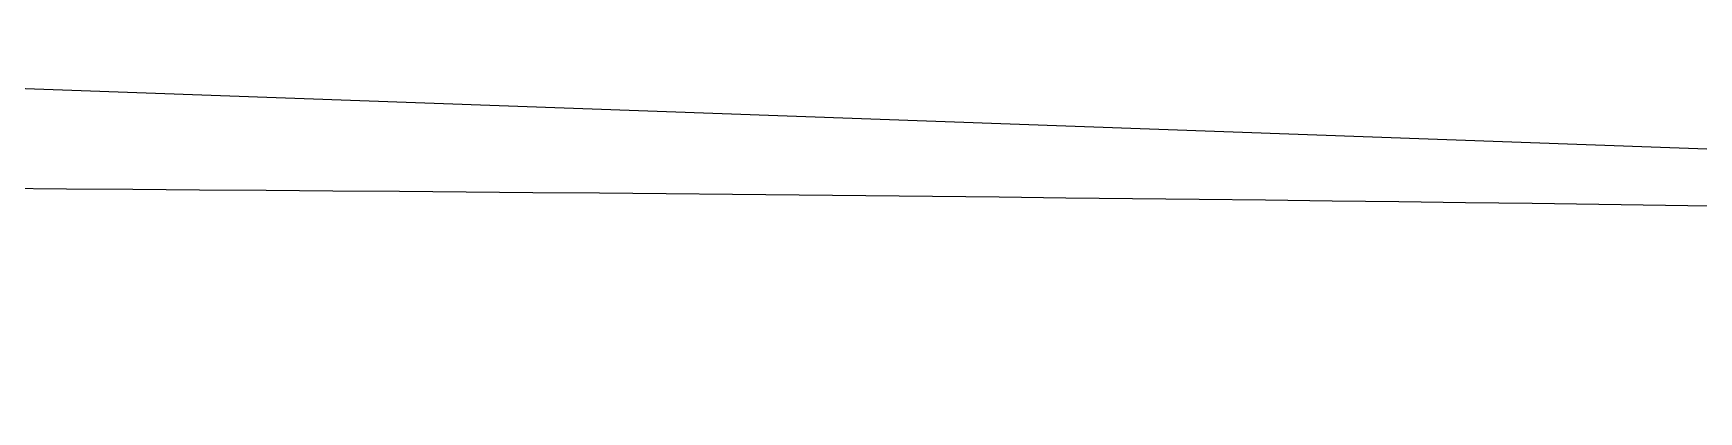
# Model space of a CAD drawing. Extents: x -6 to 1000, y -17 to 19.
# Drawn here: x 118.1 to 243.7, y -9.3 to 19.2 of the extents above; entities that cross this region are included whole.
import ezdxf

# ---------------------------------------------------------------- set-up
doc = ezdxf.new("R2010")
doc.units = 0
doc.header["$MEASUREMENT"] = 0
doc.layers.add('SLICE', color=7, linetype='CONTINUOUS')

msp = doc.modelspace()

# ---------------------------------------------------------------- linework, layer by layer
at = {"layer": 'SLICE'}
for p, q in [((798.75441, -9.32574), (0.0016, 19.24905)), ((115.57707, 7.54321), (120.60208, 7.50971)), ((120.60208, 7.50971), (125.62709, 7.47476)), ((125.62709, 7.47476), (130.65208, 7.43839)), ((130.65208, 7.43839), (135.67706, 7.40059)), ((135.67706, 7.40059), (140.70204, 7.36135)), ((140.70204, 7.36135), (145.727, 7.32067)), ((145.727, 7.32067), (150.75195, 7.27857)), ((150.75195, 7.27857), (155.77688, 7.23502)), ((155.77688, 7.23502), (160.80181, 7.19004)), ((160.80181, 7.19004), (165.82672, 7.14362)), ((165.82672, 7.14362), (170.85161, 7.09577)), ((170.85161, 7.09577), (175.8765, 7.04647)), ((175.8765, 7.04647), (180.90137, 6.99574)), ((180.90137, 6.99574), (185.92622, 6.94357)), ((185.92622, 6.94357), (190.95106, 6.88996)), ((190.95106, 6.88996), (195.97589, 6.83491)), ((195.97589, 6.83491), (201.00069, 6.77844)), ((201.00069, 6.77844), (206.02548, 6.72054)), ((206.02548, 6.72054), (211.05026, 6.66122)), ((211.05026, 6.66122), (216.07502, 6.60047)), ((216.07502, 6.60047), (221.09976, 6.53828)), ((221.09976, 6.53828), (226.12448, 6.47466)), ((226.12448, 6.47466), (231.14918, 6.4096)), ((231.14918, 6.4096), (236.17387, 6.3431)), ((236.17387, 6.3431), (241.19853, 6.27516)), ((241.19853, 6.27516), (246.22318, 6.20578))]:
    msp.add_line(p, q, dxfattribs=at)

doc.saveas('drawing.dxf')
